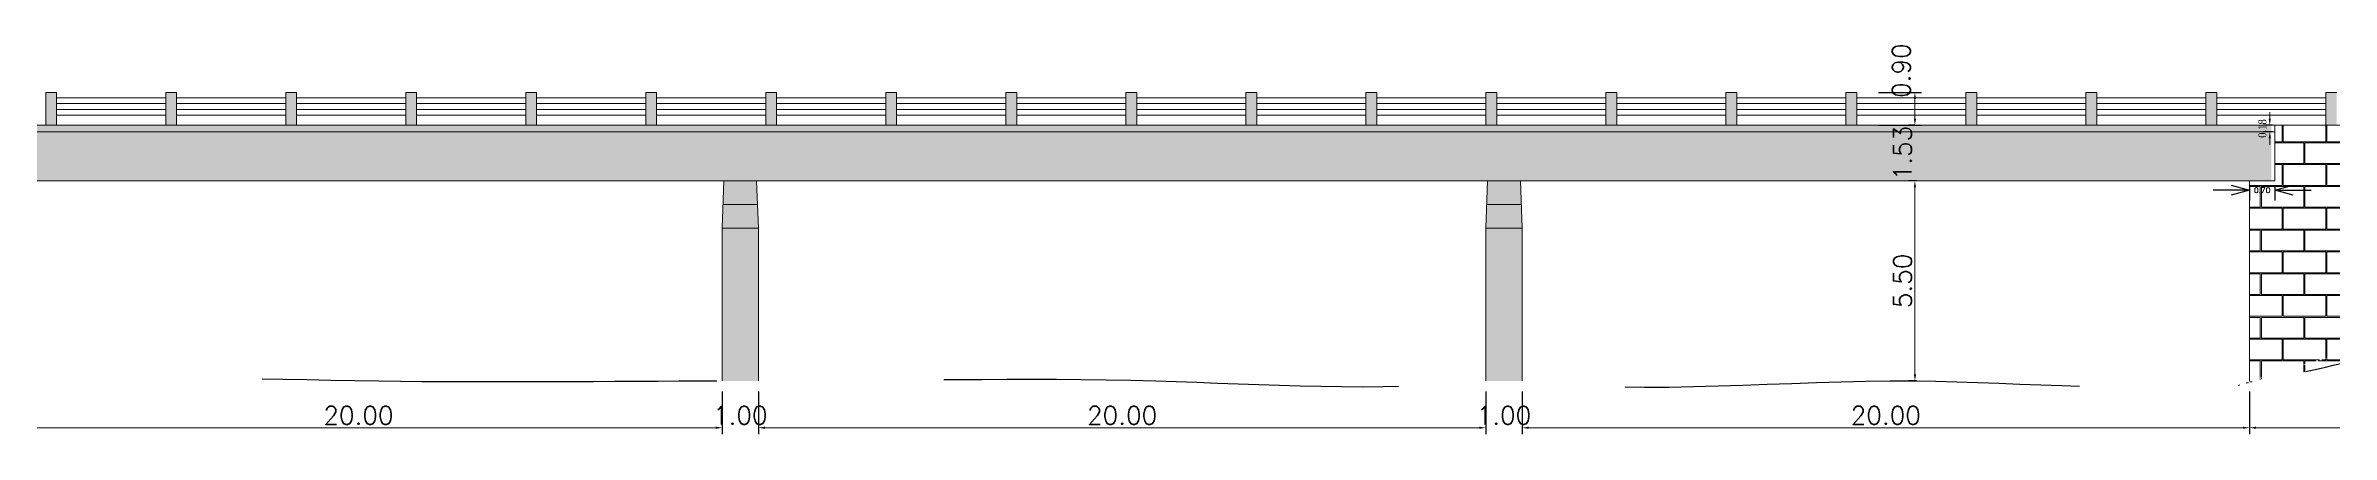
# Model space of a CAD drawing. Header units: inches. Extents: x 4 to 243, y -101 to 51.
# Drawn here: x 146.7 to 209.5, y -55.9 to -45.2 of the extents above; entities that cross this region are included whole.
import ezdxf

# ---------------------------------------------------------------- set-up
doc = ezdxf.new("R2010")
doc.units = ezdxf.units.IN
doc.header["$MEASUREMENT"] = 0
doc.linetypes.add('HIDDEN', pattern=[0.375, 0.25, -0.125])
for name, color, linetype, lineweight in [('dima', 7, 'Continuous', 0), ('hatch1', 251, 'Continuous', 0), ('Railing', 5, 'Continuous', 15), ('wall', 4, 'Continuous', 13)]:
    doc.layers.add(name, color=color, linetype=linetype, lineweight=lineweight)
doc.layers.add('ground', color=81, linetype='Continuous')
doc.styles.add('SIMPLEX', font='simplex.shx', dxfattribs={"height": 0.5})
doc.styles.get("Standard").update_dxf_attribs({"font": 'GARA.TTF'})
doc.styles.add('style1', font='txt.shx', dxfattribs={"height": 0.15})
doc.dimstyles.new('Standard$0', dxfattribs={"dimtxt": 1.2, "dimasz": 0.5, "dimexe": 0.28, "dimexo": 0.1625, "dimgap": 0.09, "dimtad": 0, "dimzin": 0, "dimdsep": 46, "dimtxsty": 'style1', "dimblk": 'OPEN30', "dimcen": 0.09, "dimclrd": 1, "dimclre": 5, "dimclrt": 7, "dimadec": 0, "dimazin": 0, "dimtfac": 1, "dimtofl": 0, "dimtmove": 0, "dimatfit": 3, "dimfxl": 0.18, "dimfxlon": 1, "dimtolj": 1, "dimtzin": 0, "dimarcsym": 0})

# ---------------------------------------------------------------- blocks, each defined once
blk = doc.blocks.new('*D15')
at = {"layer": 'Defpoints', "color": 0}
for p in [(145.2741064567205, -54.46079311165386), (165.2741064567205, -54.46079311165386), (165.2741064567205, -55.74823098232739)]:
    blk.add_point(p, dxfattribs=at)
at = {"layer": 'dima', "color": 21, "lineweight": -2}
for p, q in [((145.2741064567205, -54.74823098232739), (145.2741064567205, -55.92823098232738)), ((165.2741064567205, -54.74823098232739), (165.2741064567205, -55.92823098232738))]:
    blk.add_line(p, q, dxfattribs=at)
at = {"layer": 'dima', "color": 253}
blk.add_line((145.4541064567205, -55.74823098232739), (165.0941064567205, -55.74823098232739), dxfattribs=at)
for points in [[(145.4541064567205, -55.71823098232738), (145.4541064567205, -55.77823098232739), (145.2741064567205, -55.74823098232739)], [(165.0941064567205, -55.71823098232738), (165.0941064567205, -55.77823098232739), (165.2741064567205, -55.74823098232739)]]:
    blk.add_solid(points, dxfattribs=at)
at = {"layer": 'dima', "insert": (155.2741064567205, -55.40823098232738), "char_height": 0.5, "attachment_point": 5, "style": 'SIMPLEX'}
blk.add_mtext('\\A1;20.00', dxfattribs=at)
blk = doc.blocks.new('*D16')
at = {"layer": 'Defpoints', "color": 0}
for p in [(165.2741064567205, -54.46079311165386), (166.2741064567205, -54.46079311165386), (166.2741064567205, -55.74823098232739)]:
    blk.add_point(p, dxfattribs=at)
at = {"layer": 'dima', "color": 21, "lineweight": -2}
for p, q in [((165.2741064567205, -54.74823098232739), (165.2741064567205, -55.92823098232738)), ((166.2741064567205, -54.74823098232739), (166.2741064567205, -55.92823098232738))]:
    blk.add_line(p, q, dxfattribs=at)
at = {"layer": 'dima', "color": 253}
for p, q in [((165.0941064567205, -55.74823098232739), (164.9141064567205, -55.74823098232739)), ((166.4541064567205, -55.74823098232739), (166.6341064567205, -55.74823098232739))]:
    blk.add_line(p, q, dxfattribs=at)
for points in [[(165.0941064567205, -55.71823098232738), (165.0941064567205, -55.77823098232739), (165.2741064567205, -55.74823098232739)], [(166.4541064567205, -55.71823098232738), (166.4541064567205, -55.77823098232739), (166.2741064567205, -55.74823098232739)]]:
    blk.add_solid(points, dxfattribs=at)
at = {"layer": 'dima', "insert": (165.7741064567205, -55.40823098232738), "char_height": 0.5, "attachment_point": 5, "style": 'SIMPLEX'}
blk.add_mtext('\\A1;1.00', dxfattribs=at)
blk = doc.blocks.new('*D17')
at = {"layer": 'Defpoints', "color": 0}
for p in [(166.2741064567205, -54.46079311165386), (186.2741064567205, -54.46079311165386), (186.2741064567205, -55.74823098232739)]:
    blk.add_point(p, dxfattribs=at)
at = {"layer": 'dima', "color": 21, "lineweight": -2}
for p, q in [((166.2741064567205, -54.74823098232739), (166.2741064567205, -55.92823098232738)), ((186.2741064567205, -54.74823098232739), (186.2741064567205, -55.92823098232738))]:
    blk.add_line(p, q, dxfattribs=at)
at = {"layer": 'dima', "color": 253}
blk.add_line((166.4541064567205, -55.74823098232739), (186.0941064567205, -55.74823098232739), dxfattribs=at)
for points in [[(166.4541064567205, -55.71823098232738), (166.4541064567205, -55.77823098232739), (166.2741064567205, -55.74823098232739)], [(186.0941064567205, -55.71823098232738), (186.0941064567205, -55.77823098232739), (186.2741064567205, -55.74823098232739)]]:
    blk.add_solid(points, dxfattribs=at)
at = {"layer": 'dima', "insert": (176.2741064567205, -55.40823098232738), "char_height": 0.5, "attachment_point": 5, "style": 'SIMPLEX'}
blk.add_mtext('\\A1;20.00', dxfattribs=at)
blk = doc.blocks.new('*D18')
at = {"layer": 'Defpoints', "color": 0}
for p in [(186.2741064567205, -54.46079311165386), (187.2741064567205, -54.46079311165386), (187.2741064567205, -55.74823098232739)]:
    blk.add_point(p, dxfattribs=at)
at = {"layer": 'dima', "color": 21, "lineweight": -2}
for p, q in [((186.2741064567205, -54.74823098232739), (186.2741064567205, -55.92823098232738)), ((187.2741064567205, -54.74823098232739), (187.2741064567205, -55.92823098232738))]:
    blk.add_line(p, q, dxfattribs=at)
at = {"layer": 'dima', "color": 253}
for p, q in [((186.0941064567205, -55.74823098232739), (185.9141064567204, -55.74823098232739)), ((187.4541064567205, -55.74823098232739), (187.6341064567205, -55.74823098232739))]:
    blk.add_line(p, q, dxfattribs=at)
for points in [[(186.0941064567205, -55.71823098232738), (186.0941064567205, -55.77823098232739), (186.2741064567205, -55.74823098232739)], [(187.4541064567205, -55.71823098232738), (187.4541064567205, -55.77823098232739), (187.2741064567205, -55.74823098232739)]]:
    blk.add_solid(points, dxfattribs=at)
at = {"layer": 'dima', "insert": (186.7741064567205, -55.40823098232738), "char_height": 0.5, "attachment_point": 5, "style": 'SIMPLEX'}
blk.add_mtext('\\A1;1.00', dxfattribs=at)
blk = doc.blocks.new('*D19')
at = {"layer": 'Defpoints', "color": 0}
for p in [(187.2741064567205, -54.46079311165386), (207.2741064567205, -54.46079311165386), (207.2741064567205, -55.74823098232739)]:
    blk.add_point(p, dxfattribs=at)
at = {"layer": 'dima', "color": 21, "lineweight": -2}
for p, q in [((187.2741064567205, -54.74823098232739), (187.2741064567205, -55.92823098232738)), ((207.2741064567205, -54.74823098232739), (207.2741064567205, -55.92823098232738))]:
    blk.add_line(p, q, dxfattribs=at)
at = {"layer": 'dima', "color": 253}
blk.add_line((187.4541064567205, -55.74823098232739), (207.0941064567205, -55.74823098232739), dxfattribs=at)
for points in [[(187.4541064567205, -55.71823098232738), (187.4541064567205, -55.77823098232739), (187.2741064567205, -55.74823098232739)], [(207.0941064567205, -55.71823098232738), (207.0941064567205, -55.77823098232739), (207.2741064567205, -55.74823098232739)]]:
    blk.add_solid(points, dxfattribs=at)
at = {"layer": 'dima', "insert": (197.2741064567205, -55.40823098232738), "char_height": 0.5, "attachment_point": 5, "style": 'SIMPLEX'}
blk.add_mtext('\\A1;20.00', dxfattribs=at)
blk = doc.blocks.new('*D20')
at = {"layer": 'Defpoints', "color": 0}
for p in [(220.8741064567204, -50.38269581424218), (207.2741064567205, -54.46079311165386), (220.8741064567204, -55.74823098232739)]:
    blk.add_point(p, dxfattribs=at)
at = {"layer": 'dima', "color": 21, "lineweight": -2}
for p, q in [((207.2741064567205, -54.74823098232739), (207.2741064567205, -55.92823098232738)), ((220.8741064567204, -54.74823098232739), (220.8741064567204, -55.92823098232738))]:
    blk.add_line(p, q, dxfattribs=at)
at = {"layer": 'dima', "color": 253}
blk.add_line((207.4541064567205, -55.74823098232739), (220.6941064567204, -55.74823098232739), dxfattribs=at)
for points in [[(207.4541064567205, -55.71823098232738), (207.4541064567205, -55.77823098232739), (207.2741064567205, -55.74823098232739)], [(220.6941064567204, -55.71823098232738), (220.6941064567204, -55.77823098232739), (220.8741064567204, -55.74823098232739)]]:
    blk.add_solid(points, dxfattribs=at)
at = {"layer": 'dima', "insert": (214.0741064567204, -55.40823098232738), "char_height": 0.5, "attachment_point": 5, "style": 'SIMPLEX'}
blk.add_mtext('\\A1;13.60', dxfattribs=at)
blk = doc.blocks.new('*D21')
at = {"layer": 'Defpoints', "color": 0}
for p in [(198.0750078874157, -48.96079311165386), (198.1791964031132, -48.96079311165386), (198.1791964031132, -54.46169471002334)]:
    blk.add_point(p, dxfattribs=at)
at = {"layer": 'dima', "color": 21, "lineweight": -2}
for p, q in [((198.1166964031132, -48.96079311165386), (197.8950078874157, -48.96079311165386)), ((198.1166964031132, -54.46169471002334), (197.8950078874157, -54.46169471002334))]:
    blk.add_line(p, q, dxfattribs=at)
at = {"layer": 'dima', "color": 253}
blk.add_line((198.0750078874157, -54.28169471002334), (198.0750078874157, -49.14079311165386), dxfattribs=at)
for points in [[(198.0450078874157, -49.14079311165386), (198.1050078874157, -49.14079311165386), (198.0750078874157, -48.96079311165386)], [(198.0450078874157, -54.28169471002334), (198.1050078874157, -54.28169471002334), (198.0750078874157, -54.46169471002334)]]:
    blk.add_solid(points, dxfattribs=at)
at = {"layer": 'dima', "insert": (197.7350078874157, -51.71124391083857), "char_height": 0.5, "attachment_point": 5, "rotation": 90, "style": 'SIMPLEX'}
blk.add_mtext('\\A1;5.50', dxfattribs=at)
blk = doc.blocks.new('*D22')
at = {"layer": 'Defpoints', "color": 0}
for p in [(198.0750078874157, -47.43079311165383), (198.0750078874157, -47.43079311165383), (198.0750078874157, -48.96079311165386)]:
    blk.add_point(p, dxfattribs=at)
at = {"layer": 'dima', "color": 253}
for p, q in [((198.0750078874157, -47.25079311165383), (198.0750078874157, -47.07079311165383)), ((198.0750078874157, -49.14079311165386), (198.0750078874157, -49.32079311165386))]:
    blk.add_line(p, q, dxfattribs=at)
at = {"layer": 'dima', "color": 21, "lineweight": -2}
for p, q in [((198.0750078874157, -47.43079311165383), (197.8950078874157, -47.43079311165383)), ((198.0750078874157, -48.96079311165386), (197.8950078874157, -48.96079311165386))]:
    blk.add_line(p, q, dxfattribs=at)
at = {"layer": 'dima', "color": 253}
for points in [[(198.0450078874157, -47.25079311165383), (198.1050078874157, -47.25079311165383), (198.0750078874157, -47.43079311165383)], [(198.0450078874157, -49.14079311165386), (198.1050078874157, -49.14079311165386), (198.0750078874157, -48.96079311165386)]]:
    blk.add_solid(points, dxfattribs=at)
at = {"layer": 'dima', "insert": (197.7350078874157, -48.19579311165381), "char_height": 0.5, "attachment_point": 5, "rotation": 90, "style": 'SIMPLEX'}
blk.add_mtext('\\A1;1.53', dxfattribs=at)
blk = doc.blocks.new('*D23')
at = {"layer": 'Defpoints', "color": 0}
for p in [(196.4741064567207, -46.53079311165385), (198.0750078874157, -46.53079311165385), (196.4741064567207, -47.43079311165383)]:
    blk.add_point(p, dxfattribs=at)
at = {"layer": 'dima', "color": 21, "lineweight": -2}
for p, q in [((197.0750078874157, -46.53079311165385), (198.2550078874157, -46.53079311165385)), ((197.0750078874157, -47.43079311165383), (198.2550078874157, -47.43079311165383))]:
    blk.add_line(p, q, dxfattribs=at)
at = {"layer": 'dima', "color": 253}
blk.add_line((198.0750078874157, -47.25079311165383), (198.0750078874157, -46.71079311165385), dxfattribs=at)
for points in [[(198.0450078874157, -46.71079311165385), (198.1050078874157, -46.71079311165385), (198.0750078874157, -46.53079311165385)], [(198.0450078874157, -47.25079311165383), (198.1050078874157, -47.25079311165383), (198.0750078874157, -47.43079311165383)]]:
    blk.add_solid(points, dxfattribs=at)
at = {"layer": 'dima', "insert": (197.6993061769507, -45.93033166084226), "char_height": 0.5, "attachment_point": 5, "rotation": 90, "style": 'SIMPLEX'}
blk.add_mtext('\\A1;0.90', dxfattribs=at)
blk = doc.blocks.new('*D24')
at = {"layer": 'Defpoints', "color": 0}
for p in [(207.8322700163931, -47.43079311165383), (207.9741064567204, -47.43079311165383), (207.9741064567204, -47.61079311165381)]:
    blk.add_point(p, dxfattribs=at)
at = {"layer": 'dima', "color": 253}
for p, q in [((207.8322700163931, -47.25079311165383), (207.8322700163931, -47.07079311165383)), ((207.8322700163931, -47.79079311165381), (207.8322700163931, -47.9707931116538))]:
    blk.add_line(p, q, dxfattribs=at)
at = {"layer": 'dima', "color": 21, "lineweight": -2}
for p, q in [((207.9116064567204, -47.43079311165383), (207.6522700163931, -47.43079311165383)), ((207.9116064567204, -47.61079311165381), (207.6522700163931, -47.61079311165381))]:
    blk.add_line(p, q, dxfattribs=at)
at = {"layer": 'dima', "color": 253}
for points in [[(207.8022700163931, -47.25079311165383), (207.8622700163931, -47.25079311165383), (207.8322700163931, -47.43079311165383)], [(207.8022700163931, -47.79079311165381), (207.8622700163931, -47.79079311165381), (207.8322700163931, -47.61079311165381)]]:
    blk.add_solid(points, dxfattribs=at)
at = {"layer": 'dima', "insert": (207.6298128309873, -47.52079311165379), "char_height": 0.22, "attachment_point": 5, "rotation": 90}
blk.add_mtext('\\A1;0.18', dxfattribs=at)
blk = doc.blocks.new('_Open30')
at = {"color": 0, "linetype": 'ByBlock', "lineweight": -2}
for p, q in [((-1, 0.26794919), (0, 0)), ((0, 0), (-1, -0.26794919)), ((0, 0), (-1, 0))]:
    blk.add_line(p, q, dxfattribs=at)
blk = doc.blocks.new('*D56')
at = {"layer": 'Defpoints', "color": 0}
for p in [(207.2741064567205, -48.96079311165383), (207.9741064567204, -48.96079311165383), (207.9741064567204, -49.21676987866792)]:
    blk.add_point(p, dxfattribs=at)
at = {"layer": 'dima', "color": 1, "lineweight": -2}
for p, q in [((206.7741064567205, -49.21676987866792), (206.2741064567205, -49.21676987866792)), ((208.4741064567204, -49.21676987866792), (208.9741064567204, -49.21676987866792))]:
    blk.add_line(p, q, dxfattribs=at)
at = {"layer": 'dima', "color": 5, "lineweight": -2}
for p, q in [((207.2741064567205, -49.12329311165383), (207.2741064567205, -49.49676987866792)), ((207.9741064567204, -49.12329311165383), (207.9741064567204, -49.49676987866792))]:
    blk.add_line(p, q, dxfattribs=at)
at = {"layer": 'dima', "color": 1, "lineweight": -2, "xscale": 0.5, "yscale": 0.5, "zscale": 0.5}
blk.add_blockref('_Open30', (207.2741064567205, -49.21676987866792), dxfattribs=at)
at = {"layer": 'dima', "color": 1, "lineweight": -2, "xscale": 0.5, "yscale": 0.5, "zscale": 0.5, "rotation": 180}
blk.add_blockref('_Open30', (207.9741064567204, -49.21676987866792), dxfattribs=at)
at = {"layer": 'dima', "color": 7, "insert": (207.6241064567205, -49.21676987866792), "char_height": 0.15, "attachment_point": 5, "style": 'style1'}
blk.add_mtext('\\A1;0.70', dxfattribs=at)

msp = doc.modelspace()

# ---------------------------------------------------------------- hatches: boundary and pattern name
at = {"layer": 'hatch1'}
h = msp.add_hatch(dxfattribs=at)
h.set_pattern_fill('AR-SAND', color=256, scale=0.065, style=0)
h.set_pattern_definition([(37.50000000000001, (-1.4210854715202e-14, -55.11364616120792), (-0.004094568277124531, 0.1252435449858553), [0, -0.0988, 0, -0.1105, 0, -0.105625]), (7.499999999999999, (-1.4210854715202e-14, -55.11364616120792), (0.1150354858424023, 0.1834394942399331), [0, -0.0533, 0, -0.08905, 0, -0.034125]), (327.5, (-0.07995000000001422, -55.11364616120792), (0.2024192210138472, 0.0003678384799026924), [0, -0.0325, 0, -0.117, 0, -0.15275]), (317.5, (-0.07995000000001422, -55.11364616120792), (0.1953982292971991, 0.05704891172072619), [0, -0.01625, 0, -0.0767, 0, -0.08775000000000001])])
h.paths.add_polyline_path([(219.2741064567207, -47.43079311165383), (219.5741064567207, -47.43079311165383), (219.5741064567206, -46.53079311165379), (219.2741064567207, -46.53079311165379)])
h.paths.add_polyline_path([(216.2741064567207, -46.53079311165379), (215.9741064567207, -46.53079311165379), (215.9741064567207, -47.43079311165383), (216.2741064567206, -47.43079311165383)])
h.paths.add_polyline_path([(212.6741064567207, -47.43079311165383), (212.9741064567207, -47.43079311165383), (212.9741064567207, -46.53079311165379), (212.6741064567207, -46.53079311165379)])
h.paths.add_polyline_path([(209.3741064567207, -47.43079311165383), (209.6741064567207, -47.43079311165383), (209.6741064567207, -46.53079311165379), (209.3741064567207, -46.53079311165379)])
h.paths.add_polyline_path([(206.0741064567207, -47.43079311165383), (206.3741064567207, -47.43079311165383), (206.3741064567207, -46.53079311165379), (206.0741064567207, -46.53079311165379)])
h.paths.add_polyline_path([(203.0741064567207, -46.53079311165379), (202.7741064567206, -46.53079311165379), (202.7741064567207, -47.43079311165383), (203.0741064567206, -47.43079311165383)])
h.paths.add_polyline_path([(199.7741064567206, -46.53079311165382), (199.4741064567207, -46.53079311165385), (199.4741064567207, -47.43079311165383), (199.7741064567207, -47.43079311165383)])
h.paths.add_polyline_path([(196.4741064567207, -46.53079311165385), (196.1741064567206, -46.53079311165385), (196.1741064567207, -47.43079311165383), (196.4741064567207, -47.43079311165383)])
h.paths.add_polyline_path([(193.1741064567207, -46.53079311165385), (192.8741064567207, -46.53079311165391), (192.8741064567207, -47.43079311165383), (193.1741064567206, -47.43079311165383)])
h.paths.add_polyline_path([(189.8741064567207, -46.53079311165394), (189.5741064567206, -46.53079311165391), (189.5741064567206, -47.43079311165383), (189.8741064567207, -47.43079311165383)])
h.paths.add_polyline_path([(186.5741064567206, -46.53079311165394), (186.2741064567206, -46.53079311165394), (186.2741064567206, -47.43079311165383), (186.5741064567206, -47.43079311165383)])
h.paths.add_polyline_path([(182.9741064567206, -47.43079311165383), (183.2741064567206, -47.43079311165383), (183.2741064567206, -46.53079311165394), (182.9741064567206, -46.53079311165396)])
h.paths.add_polyline_path([(179.9741064567206, -46.53079311165399), (179.6741064567206, -46.53079311165396), (179.6741064567206, -47.43079311165383), (179.9741064567206, -47.43079311165383)])
h.paths.add_polyline_path([(176.6741064567206, -46.53079311165396), (176.3741064567205, -46.53079311165402), (176.3741064567206, -47.43079311165383), (176.6741064567206, -47.43079311165383)])
h.paths.add_polyline_path([(173.3741064567206, -46.53079311165402), (173.0741064567206, -46.53079311165399), (173.0741064567206, -47.43079311165383), (173.3741064567206, -47.43079311165383)])
h.paths.add_polyline_path([(169.7741064567206, -47.43079311165383), (170.0741064567206, -47.43079311165383), (170.0741064567206, -46.53079311165399), (169.7741064567206, -46.53079311165399)])
h.paths.add_polyline_path([(166.4741064567206, -47.43079311165383), (166.7741064567206, -47.43079311165383), (166.7741064567206, -46.53079311165402), (166.4741064567206, -46.53079311165399)])
h.paths.add_polyline_path([(163.4741064567206, -46.53079311165399), (163.1741064567206, -46.53079311165399), (163.1741064567206, -47.43079311165383), (163.4741064567206, -47.43079311165383)])
h.paths.add_polyline_path([(159.8741064567205, -47.43079311165383), (160.1741064567206, -47.43079311165383), (160.1741064567206, -46.53079311165399), (159.8741064567205, -46.53079311165399)])
h.paths.add_polyline_path([(156.5741064567205, -47.43079311165383), (156.8741064567205, -47.43079311165383), (156.8741064567205, -46.53079311165399), (156.5741064567205, -46.53079311165402)])
h.paths.add_polyline_path([(153.2741064567205, -47.43079311165383), (153.5741064567205, -47.43079311165383), (153.5741064567205, -46.53079311165405), (153.2741064567205, -46.53079311165405)])
h.paths.add_polyline_path([(150.2741064567205, -46.53079311165405), (149.9741064567204, -46.53079311165405), (149.9741064567205, -47.43079311165383), (150.2741064567205, -47.43079311165383)])
h.paths.add_polyline_path([(146.6741064567205, -47.43079311165383), (146.9741064567204, -47.43079311165383), (146.9741064567205, -46.53079311165405), (146.6741064567205, -46.53079311165405)])
h.paths.add_polyline_path([(143.6741064567205, -46.53079311165408), (143.3741064567205, -46.53079311165405), (143.3741064567205, -47.43079311165383), (143.6741064567204, -47.43079311165383)])
h.paths.add_polyline_path([(140.3741064567205, -46.53079311165405), (140.0741064567205, -46.53079311165402), (140.0741064567205, -47.43079311165383), (140.3741064567205, -47.43079311165383)])
h.paths.add_polyline_path([(137.0741064567205, -46.53079311165405), (136.7741064567204, -46.53079311165402), (136.7741064567205, -47.43079311165383), (137.0741064567205, -47.43079311165383)])
h.paths.add_polyline_path([(133.4741064567204, -47.43079311165383), (133.7741064567204, -47.43079311165383), (133.7741064567205, -46.53079311165402), (133.4741064567204, -46.53079311165399)])
h.paths.add_polyline_path([(130.1741064567204, -47.43079311165383), (130.4741064567204, -47.43079311165383), (130.4741064567204, -46.53079311165402), (130.1741064567204, -46.53079311165402)])
h.paths.add_polyline_path([(126.8741064567204, -47.43079311165383), (127.1741064567204, -47.43079311165383), (127.1741064567204, -46.53079311165402), (126.8741064567204, -46.53079311165399)])
h.paths.add_polyline_path([(123.8741064567204, -46.53079311165399), (123.5741064567204, -46.53079311165396), (123.5741064567204, -47.43079311165383), (123.8741064567205, -47.43079311165383)])
h.paths.add_polyline_path([(120.2741064567204, -47.43079311165383), (120.5741064567204, -47.43079311165383), (120.5741064567204, -46.53079311165396), (120.2741064567204, -46.53079311165394)])
h.paths.add_polyline_path([(117.2741064567204, -46.53079311165394), (116.9741064567204, -46.53079311165399), (116.9741064567205, -47.43079311165383), (117.2741064567204, -47.43079311165383)])
h.paths.add_polyline_path([(113.9741064567204, -46.53079311165402), (113.6741064567204, -46.53079311165402), (113.6741064567205, -47.43079311165383), (113.9741064567204, -47.43079311165383)])
h.paths.add_polyline_path([(110.6741064567205, -46.53079311165402), (110.3741064567205, -46.53079311165402), (110.3741064567204, -47.43079311165383), (110.6741064567205, -47.43079311165383)])
h.paths.add_polyline_path([(107.3741064567205, -46.53079311165402), (107.0741064567204, -46.53079311165402), (107.0741064567204, -47.43079311165383), (107.3741064567205, -47.43079311165383)])
h.paths.add_polyline_path([(103.7741064567204, -47.43079311165383), (104.0741064567204, -47.43079311165383), (104.0741064567205, -46.53079311165402), (103.7741064567204, -46.53079311165399)])
h.paths.add_polyline_path([(100.7741064567205, -46.53079311165399), (100.4741064567204, -46.53079311165399), (100.4741064567204, -47.43079311165383), (100.7741064567205, -47.43079311165383)])
h.paths.add_polyline_path([(97.47410645672048, -46.53079311165399), (97.17410645672045, -46.53079311165396), (97.17410645672045, -47.43079311165383), (97.47410645672048, -47.43079311165383)])
h.paths.add_polyline_path([(94.17410645672048, -46.53079311165396), (93.87410645672045, -46.53079311165396), (93.87410645672045, -47.43079311165383), (94.17410645672047, -47.43079311165383)])
h.paths.add_polyline_path([(90.57410645672044, -47.43079311165383), (90.87410645672047, -47.43079311165383), (90.87410645672047, -46.53079311165396), (90.57410645672044, -46.53079311165394)])
h.paths.add_polyline_path([(87.57410645672049, -46.53079311165394), (87.27410645672046, -46.53079311165394), (87.27410645672046, -47.43079311165383), (87.57410645672046, -47.43079311165383)])
h.paths.add_polyline_path([(83.97410645672046, -47.43079311165383), (84.27410645672047, -47.43079311165383), (84.27410645672047, -46.53079311165394), (83.97410645672048, -46.53079311165394)])
h.paths.add_polyline_path([(80.97410645672046, -46.53079311165394), (80.67410645672047, -46.53079311165394), (80.67410645672047, -47.43079311165383), (80.97410645672048, -47.43079311165383)])
h.paths.add_polyline_path([(77.37410645672045, -47.43079311165383), (77.67410645672048, -47.43079311165383), (77.67410645672048, -46.53079311165394), (77.37410645672047, -46.53079311165394)])
h.paths.add_polyline_path([(74.3741064567205, -46.53079311165394), (74.07410645672047, -46.53079311165396), (74.07410645672049, -47.43079311165383), (74.37410645672048, -47.43079311165383)])
h.paths.add_polyline_path([(70.77410645672047, -47.43079311165383), (71.07410645672049, -47.43079311165383), (71.07410645672047, -46.53079311165396), (70.77410645672049, -46.53079311165396)])
h.paths.add_polyline_path([(67.47410645672048, -47.43079311165383), (67.77410645672049, -47.43079311165383), (67.77410645672049, -46.53079311165396), (67.47410645672048, -46.53079311165394)])
h.paths.add_polyline_path([(64.17410645672048, -47.43079311165383), (64.47410645672049, -47.43079311165383), (64.47410645672049, -46.53079311165394), (64.17410645672048, -46.53079311165391)])
h.paths.add_polyline_path([(61.1741064567205, -46.53079311165391), (60.87410645672049, -46.53079311165388), (60.87410645672049, -47.43079311165383), (61.17410645672049, -47.43079311165383)])
h.paths.add_polyline_path([(57.57410645672049, -47.43079311165383), (57.8741064567205, -47.43079311165383), (57.8741064567205, -46.53079311165388), (57.57410645672049, -46.53079311165391)])
h.paths.add_polyline_path([(54.5741064567205, -46.53079311165391), (54.2741064567205, -46.53079311165388), (54.27410645672049, -47.43079311165383), (54.5741064567205, -47.43079311165383)])
h.paths.add_polyline_path([(51.2741064567205, -46.53079311165388), (50.97410645672049, -46.53079311165388), (50.97410645672051, -47.43079311165383), (51.27410645672051, -47.43079311165383)])
h.paths.add_polyline_path([(47.97410645672051, -46.53079311165388), (47.67410645672049, -46.53079311165391), (47.6741064567205, -47.43079311165383), (47.97410645672051, -47.43079311165383)])
h.paths.add_polyline_path([(44.37410645672051, -47.43079311165383), (44.6741064567205, -47.43079311165383), (44.67410645672051, -46.53079311165391), (44.3741064567205, -46.53079311165391)])
h.paths.add_polyline_path([(41.07410645672051, -47.43079311165383), (41.3741064567205, -47.43079311165383), (41.3741064567205, -46.53079311165391), (41.07410645672051, -46.53079311165391)])
h.paths.add_polyline_path([(38.07410645672051, -46.53079311165391), (37.77410645672051, -46.53079311165391), (37.77410645672051, -47.43079311165383), (38.07410645672051, -47.43079311165383)])
h.paths.add_polyline_path([(34.77410645672052, -46.53079311165391), (34.47410645672051, -46.53079311165388), (34.47410645672051, -47.43079311165383), (34.77410645672052, -47.43079311165383)])
h.paths.add_polyline_path([(31.47410645672052, -46.53079311165388), (31.17410645672052, -46.53079311165388), (31.17410645672051, -47.43079311165383), (31.47410645672052, -47.43079311165383)])
h.paths.add_polyline_path([(28.17410645672052, -46.53079311165388), (27.87410645672052, -46.53079311165385), (27.87410645672052, -47.43079311165383), (28.17410645672052, -47.43079311165383)])
h.paths.add_polyline_path([(24.87410645672052, -46.53079311165385), (24.57410645672052, -46.53079311165382), (24.57410645672051, -47.43079311165383), (24.87410645672052, -47.43079311165383)])
h.paths.add_polyline_path([(21.57410645672052, -46.53079311165382), (21.27410645672052, -46.53079311165379), (21.27410645672052, -47.43079311165383), (21.57410645672052, -47.43079311165383)])
h.paths.add_polyline_path([(17.97410645672052, -47.43079311165383), (18.27410645672052, -47.43079311165383), (18.27410645672052, -46.53079311165379), (17.97410645672051, -46.53079311165379)])
h.paths.add_polyline_path([(14.67410645672052, -47.43079311165383), (14.97410645672052, -47.43079311165383), (14.97410645672052, -46.53079311165379), (14.67410645672052, -46.53079311165379)])
h.paths.add_polyline_path([(11.37410645672052, -47.43079311165383), (11.67410645672051, -47.43079311165383), (11.67410645672051, -46.53079311165379), (11.37410645672052, -46.53079311165382)])
h.paths.add_polyline_path([(8.374106456720515, -46.53079311165382), (8.074106456720513, -46.53079311165382), (8.074106456720514, -47.43079311165383), (8.374106456720515, -47.43079311165383)])
h = msp.add_hatch(dxfattribs=at)
h.set_pattern_fill('AR-CONC', color=256, scale=0.15, style=0)
h.set_pattern_definition([(49.99999999999999, (-1.4210854715202e-14, 164.7732056853631), (1.07589027390113, -0.09412820247389266), [0.1125, -1.2375]), (355, (-1.4210854715202e-14, 164.7732056853631), (-0.2081270004195, 1.128288200550018), [0.09, -0.9899999999999999]), (100.4514, (0.0896575199999858, 164.7653616753631), (0.8677640725710324, 1.03415931309143), [0.09561028499999999, -1.051713168]), (46.18420000000001, (-1.4210854715202e-14, 165.0732056853631), (1.600861572938467, -0.2482785214935271), [0.16875, -1.85625]), (96.6356, (0.1334051174999858, 165.0525157248631), (1.401994058323055, 1.461176806350662), [0.143415432, -1.5775695]), (351.1842, (-1.4210854715202e-14, 165.0732056853631), (1.401992917700441, 1.461177901387987), [0.135, -1.485]), (21, (0.1499999999999858, 164.9982056853631), (0.8953605781776924, -0.6039283359980082), [0.1125, -1.2375]), (326.0000000000001, (0.1499999999999858, 164.9982056853631), (0.3649729978823726, 1.087725067570279), [0.09, -0.9899999999999999]), (71.4514, (0.2246133494999858, 164.9478782763631), (1.260333942872235, 0.4837957450649286), [0.095610285, -1.051713168]), (37.50000000000001, (-1.4210854715202e-14, 164.7732056853631), (0.018239782975936, 0.4993407807469672), [0, -0.9779999999999999, 0, -1.005, 0, -0.9937499999999999]), (7.499999999999999, (-1.4210854715202e-14, 164.7732056853631), (0.3946043061632229, 0.5916175678235404), [0, -0.573, 0, -0.9555, 0, -0.37875]), (327.5, (-0.3345000000000142, 164.7732056853631), (0.8007336542586136, -0.0338323076015697), [0, -0.375, 0, -1.17, 0, -1.5525]), (317.5, (-0.4845000000000142, 164.7732056853631), (0.8747792540135794, 0.1501574734984764), [0, -0.4875, 0, -0.7769999999999999, 0, -1.1025])])
h.paths.add_polyline_path([(207.8741064567205, -47.61079311165381), (18.57410645672051, -47.61079311165381), (18.57410645672051, -48.96079311165383), (207.8741064567205, -48.96079311165383)])
h.paths.add_polyline_path([(207.8741064567205, -47.43079311165386), (18.57410645672051, -47.43079311165386), (18.57410645672051, -47.61079311165383), (207.8741064567205, -47.61079311165381)])
h = msp.add_hatch(dxfattribs=at)
h.set_pattern_fill('AR-B816C', color=256, scale=0.075, style=0)
h.set_pattern_definition([(0, (-1.4210854715202e-14, -55.11364616120792), (0.6, 0.6), [1.171875, -0.028125]), (0, (-0.6000000000000142, -55.08552116120792), (0.6, 0.6), [1.171875, -0.028125]), (90, (-1.4210854715202e-14, -55.11364616120792), (-0.5999999999999999, 0.6), [-0.6281249999999999, 0.571875]), (90, (-0.02812500000001421, -55.11364616120792), (-0.5999999999999999, 0.6), [-0.6281249999999999, 0.571875])])
edge = h.paths.add_edge_path()
edge.add_line((207.9741064567204, -47.43079311165382), (207.9741064567204, -48.96079311165386))
edge.add_line((207.9741064567204, -48.96079311165386), (207.2741064567205, -48.96079311165386))
edge.add_line((207.2741064567205, -48.96079311165386), (207.2741064567205, -54.46079311165382))
edge.add_spline(control_points=[(207.2741064567203, -54.46079311165384), (208.3991297905547, -54.32244816245525), (210.790433198813, -53.81494102336033), (214.5433000942645, -52.12990955960882), (218.0521030831258, -51.14483265625861), (220.3203171324748, -50.51513400537013), (220.9741064567204, -50.35855669052583)], knot_values=[204.6130749030752, 204.6130749030752, 204.6130749030752, 204.6130749030754, 208.0159749384925, 211.8822842508623, 216.9162902493659, 218.9343760447291, 218.9343760447291, 218.9343760447291, 218.9343760447291], degree=3, periodic=0)
edge.add_line((220.9741064567205, -50.35855669052582), (220.9741064567204, -47.43079311165382))
edge.add_line((220.9741064567204, -47.43079311165382), (207.9741064567204, -47.43079311165382))
h.paths.add_polyline_path([(207.3866064567205, -49.10426987866791), (207.8616064567205, -49.10426987866791), (207.8616064567205, -49.32926987866792), (207.3866064567205, -49.32926987866792)], flags=24)
h = msp.add_hatch(dxfattribs=at)
h.set_pattern_fill('AR-SAND', color=256, scale=0.15, style=0)
h.set_pattern_definition([(37.50000000000001, (-1.4210854715202e-14, 164.7732056853631), (-0.009449003716441223, 0.2890235653519738), [0, -0.228, 0, -0.255, 0, -0.24375]), (7.499999999999999, (-1.4210854715202e-14, 164.7732056853631), (0.2654665057901591, 0.423321909784461), [0, -0.123, 0, -0.2055, 0, -0.07875]), (327.5, (-0.1845000000000142, 164.7732056853631), (0.4671212792627242, 0.0008488580305446746), [0, -0.075, 0, -0.27, 0, -0.3525]), (317.5, (-0.1845000000000142, 164.7732056853631), (0.450918990685844, 0.1316513347401374), [0, -0.0375, 0, -0.177, 0, -0.2025])])
h.paths.add_polyline_path([(40.27410645672052, -50.26079311165384), (39.2741064567205, -50.26079311165381), (39.27410645672051, -54.46079311165386), (40.27410645672052, -54.46079311165386)])
h.paths.add_polyline_path([(40.22410645672043, -48.96079311165386), (39.32410645672054, -48.96079311165386), (39.27410645672052, -50.26079311165381), (40.2741064567205, -50.26079311165384)])
h.paths.add_polyline_path([(61.27410645672049, -50.26079311165375), (60.27410645672048, -50.26079311165384), (60.27410645672049, -54.46079311165386), (61.27410645672049, -54.46079311165386)])
h.paths.add_polyline_path([(61.22410645672043, -48.96079311165383), (60.32410645672056, -48.9607931116538), (60.27410645672052, -50.26079311165375), (61.27410645672049, -50.26079311165373)])
h.paths.add_polyline_path([(82.27410645672049, -50.26079311165373), (81.27410645672049, -50.26079311165378), (81.2741064567205, -54.46079311165383), (82.2741064567205, -54.46079311165383)])
h.paths.add_polyline_path([(82.22410645672049, -48.96079311165383), (81.32410645672049, -48.96079311165383), (81.27410645672049, -50.26079311165378), (82.27410645672055, -50.26079311165375)])
h.paths.add_polyline_path([(103.2741064567205, -50.26079311165378), (102.2741064567205, -50.26079311165381), (102.2741064567205, -54.46079311165386), (103.2741064567205, -54.46079311165386)])
h.paths.add_polyline_path([(103.2241064567205, -48.96079311165383), (102.3241064567205, -48.96079311165383), (102.2741064567205, -50.26079311165381), (103.2741064567206, -50.26079311165381)])
h.paths.add_polyline_path([(124.2741064567205, -50.26079311165378), (123.2741064567205, -50.26079311165378), (123.2741064567205, -54.46079311165383), (124.2741064567205, -54.46079311165383)])
h.paths.add_polyline_path([(124.2241064567205, -48.96079311165386), (123.3241064567204, -48.96079311165386), (123.2741064567205, -50.26079311165378), (124.2741064567205, -50.26079311165375)])
h.paths.add_polyline_path([(145.2741064567205, -50.26079311165378), (144.2741064567205, -50.26079311165381), (144.2741064567205, -54.46079311165386), (145.2741064567205, -54.46079311165383)])
h.paths.add_polyline_path([(145.2241064567204, -48.96079311165383), (144.3241064567205, -48.9607931116538), (144.2741064567205, -50.26079311165378), (145.2741064567205, -50.26079311165375)])
h.paths.add_polyline_path([(166.2741064567205, -50.26079311165378), (165.2741064567205, -50.26079311165378), (165.2741064567205, -54.46079311165383), (166.2741064567205, -54.46079311165386)])
h.paths.add_polyline_path([(166.2241064567204, -48.96079311165383), (165.3241064567205, -48.9607931116538), (165.2741064567205, -50.26079311165378), (166.2741064567206, -50.26079311165381)])
h.paths.add_polyline_path([(187.2741064567205, -50.26079311165378), (186.2741064567205, -50.26079311165381), (186.2741064567205, -54.46079311165386), (187.2741064567205, -54.46079311165383)])
h.paths.add_polyline_path([(187.2241064567205, -48.96079311165383), (186.3241064567205, -48.96079311165383), (186.2741064567205, -50.26079311165381), (187.2741064567206, -50.26079311165381)])

# ---------------------------------------------------------------- linework, layer by layer
at = {"layer": 'ground', "linetype": 'HIDDEN', "ltscale": 50}
msp.add_spline([(3.856624034513047, -48.62091769572336), (8.074106456720514, -50.55090209420493), (10.62839943131756, -52.12622004735451), (14.77462424042731, -53.40874488570532), (17.25637508313774, -54.12957118433175), (19.27999008234739, -54.46079311165386), (29.82877512122921, -54.46079311165383), (39.27410645672051, -54.46079311165386), (39.9226535211269, -54.46079311165383), (40.27410645672052, -54.46079311165386), (50.76722182716092, -54.46079311165383), (60.2741064567205, -54.46079311165386), (60.90641450502061, -54.46079311165383), (61.2741064567205, -54.46079311165383), (70.93999919403494, -54.46079311165383), (81.2741064567205, -54.46079311165386), (81.81451582443877, -54.46079311165383), (82.2741064567205, -54.46079311165383), (93.11023457172449, -54.46079311165383), (102.2741064567205, -54.46079311165383), (102.8477233436524, -54.46079311165383), (103.2741064567205, -54.46079311165383), (113.562564770958, -54.46079311165383), (123.2741064567205, -54.42088221618175), (123.8468889332057, -54.46079311165383), (124.2741064567205, -54.46079311165386), (133.8084823902964, -54.46079311165383), (144.2741064567205, -54.46079311165383), (144.8187696771965, -54.47954255071633), (145.2741064567205, -54.46079311165386), (155.836927930492, -54.46079311165383), (165.2741064567205, -54.46079311165389), (165.8632987382521, -54.46079311165383), (166.2741064567205, -54.46079311165386), (177.1968297486542, -54.46079311165383), (186.2741064567205, -54.46079311165383), (186.8267568454348, -54.42381368907215), (187.2741064567205, -54.46079311165383), (198.074297547967, -54.4607931116538), (207.2741064567205, -54.46079311165383), (210.5998653360061, -53.7403373337647), (214.2145504319024, -52.36833173741203), (219.0222913144776, -50.87607036654364), (221.6791289935945, -50.2003604164897), (225.5034488462538, -49.6491599643152)], degree=3, dxfattribs=at)
at = {"layer": 'Railing'}
for p, q in [((146.6741064567205, -47.43079311165383), (146.6741064567205, -46.53079311165382)), ((146.6741064567205, -46.53079311165405), (146.9741064567205, -46.53079311165405)), ((146.9741064567205, -47.43079311165383), (146.9741064567205, -46.53079311165382)), ((146.9741064567205, -46.68079311165383), (149.9741064567204, -46.68079311165383)), ((146.9741064567205, -46.83079311165383), (149.9741064567204, -46.83079311165383)), ((146.9741064567205, -47.00262488108083), (149.9741064567204, -47.00262488108083)), ((149.9741064567205, -47.43079311165383), (149.9741064567205, -46.53079311165382)), ((149.9741064567205, -46.53079311165405), (150.2741064567205, -46.53079311165405)), ((150.2741064567205, -47.43079311165383), (150.2741064567205, -46.53079311165382)), ((150.2741064567205, -46.68079311165383), (153.2741064567205, -46.6807931116538)), ((150.2741064567205, -46.83079311165383), (153.2741064567205, -46.83079311165383)), ((150.2741064567205, -47.00262488108083), (153.2741064567205, -47.00262488108086)), ((153.2741064567205, -47.43079311165383), (153.2741064567205, -46.53079311165382)), ((153.2741064567205, -46.53079311165405), (153.5741064567205, -46.53079311165405)), ((153.5741064567205, -47.43079311165383), (153.5741064567205, -46.53079311165382)), ((153.5741064567205, -46.6807931116538), (156.5741064567205, -46.6807931116538)), ((153.5741064567205, -46.83079311165383), (156.5741064567205, -46.83079311165383)), ((153.5741064567205, -47.00262488108086), (156.5741064567205, -47.00262488108086)), ((156.5741064567205, -47.43079311165383), (156.5741064567205, -46.53079311165382)), ((156.5741064567205, -46.53079311165402), (156.8741064567205, -46.53079311165399)), ((156.8741064567205, -47.43079311165383), (156.8741064567205, -46.53079311165382)), ((156.8741064567205, -46.6807931116538), (159.8741064567205, -46.6807931116538)), ((156.8741064567205, -46.83079311165383), (159.8741064567205, -46.83079311165383)), ((156.8741064567205, -47.00262488108086), (159.8741064567205, -47.00262488108086)), ((159.8741064567205, -47.43079311165383), (159.8741064567205, -46.53079311165382)), ((159.8741064567205, -46.53079311165399), (160.1741064567206, -46.53079311165399)), ((160.1741064567206, -47.43079311165383), (160.1741064567206, -46.53079311165382)), ((160.1741064567206, -46.6807931116538), (163.1741064567206, -46.68079311165377)), ((160.1741064567206, -46.83079311165383), (163.1741064567206, -46.83079311165383)), ((160.1741064567206, -47.00262488108086), (163.1741064567206, -47.00262488108089)), ((163.1741064567206, -47.43079311165383), (163.1741064567206, -46.53079311165382)), ((163.1741064567206, -46.53079311165399), (163.4741064567206, -46.53079311165399)), ((163.4741064567206, -47.43079311165383), (163.4741064567206, -46.53079311165382)), ((163.4741064567205, -46.68079311165377), (166.4741064567206, -46.68079311165374)), ((163.4741064567205, -46.83079311165383), (166.4741064567206, -46.83079311165389)), ((163.4741064567205, -47.00262488108089), (166.4741064567206, -47.00262488108086)), ((166.4741064567206, -47.43079311165383), (166.4741064567206, -46.53079311165382)), ((166.4741064567206, -46.53079311165399), (166.7741064567206, -46.53079311165402)), ((166.7741064567206, -47.43079311165383), (166.7741064567206, -46.53079311165382)), ((166.7741064567206, -46.68079311165374), (169.7741064567206, -46.68079311165374)), ((166.7741064567206, -46.83079311165389), (169.7741064567206, -46.83079311165389)), ((166.7741064567206, -47.00262488108086), (169.7741064567206, -47.00262488108089)), ((169.7741064567206, -47.43079311165383), (169.7741064567206, -46.53079311165382)), ((169.7741064567206, -46.53079311165399), (170.0741064567206, -46.53079311165399)), ((170.0741064567206, -47.43079311165383), (170.0741064567206, -46.53079311165382)), ((170.0741064567206, -46.68079311165374), (173.0741064567206, -46.68079311165374)), ((170.0741064567206, -46.83079311165389), (173.0741064567206, -46.83079311165392)), ((170.0741064567206, -47.00262488108089), (173.0741064567206, -47.00262488108089)), ((173.0741064567206, -47.43079311165383), (173.0741064567206, -46.53079311165382)), ((173.0741064567206, -46.53079311165399), (173.3741064567206, -46.53079311165402)), ((173.3741064567206, -47.43079311165383), (173.3741064567206, -46.53079311165382)), ((173.3741064567206, -46.68079311165374), (176.3741064567206, -46.68079311165371)), ((173.3741064567206, -46.83079311165392), (176.3741064567206, -46.83079311165392)), ((173.3741064567206, -47.00262488108089), (176.3741064567206, -47.00262488108086)), ((176.3741064567206, -47.43079311165383), (176.3741064567206, -46.53079311165382)), ((176.3741064567206, -46.53079311165402), (176.6741064567206, -46.53079311165396)), ((176.6741064567206, -47.43079311165383), (176.6741064567206, -46.53079311165382)), ((176.6741064567206, -46.68079311165371), (179.6741064567206, -46.68079311165371)), ((176.6741064567206, -46.83079311165392), (179.6741064567206, -46.83079311165389)), ((176.6741064567206, -47.00262488108086), (179.6741064567206, -47.00262488108086)), ((179.6741064567206, -47.43079311165383), (179.6741064567206, -46.53079311165382)), ((179.6741064567206, -46.53079311165396), (179.9741064567206, -46.53079311165399)), ((179.9741064567206, -47.43079311165383), (179.9741064567206, -46.53079311165382)), ((179.9741064567206, -46.68079311165371), (182.9741064567206, -46.68079311165374)), ((179.9741064567206, -46.83079311165389), (182.9741064567206, -46.83079311165389)), ((179.9741064567206, -47.00262488108086), (182.9741064567206, -47.00262488108089)), ((182.9741064567206, -47.43079311165383), (182.9741064567206, -46.53079311165382)), ((182.9741064567206, -46.53079311165396), (183.2741064567206, -46.53079311165394)), ((183.2741064567206, -47.43079311165383), (183.2741064567206, -46.53079311165382)), ((183.2741064567206, -46.68079311165374), (186.2741064567206, -46.68079311165371)), ((183.2741064567206, -46.83079311165389), (186.2741064567206, -46.83079311165389)), ((183.2741064567206, -47.00262488108089), (186.2741064567206, -47.00262488108086)), ((186.2741064567206, -47.43079311165383), (186.2741064567206, -46.53079311165382)), ((186.2741064567206, -46.53079311165394), (186.5741064567206, -46.53079311165394)), ((186.5741064567206, -47.43079311165383), (186.5741064567206, -46.53079311165382)), ((186.5741064567206, -46.68079311165371), (189.5741064567206, -46.68079311165374)), ((186.5741064567206, -46.83079311165389), (189.5741064567206, -46.83079311165386)), ((186.5741064567206, -47.00262488108086), (189.5741064567206, -47.00262488108086)), ((189.5741064567206, -47.43079311165383), (189.5741064567206, -46.53079311165382)), ((189.5741064567206, -46.53079311165391), (189.8741064567207, -46.53079311165394)), ((189.8741064567207, -47.43079311165383), (189.8741064567207, -46.53079311165382)), ((189.8741064567206, -46.68079311165374), (192.8741064567207, -46.68079311165374)), ((189.8741064567206, -46.83079311165386), (192.8741064567207, -46.83079311165386)), ((189.8741064567206, -47.00262488108086), (192.8741064567207, -47.00262488108086)), ((192.8741064567207, -47.43079311165383), (192.8741064567207, -46.53079311165382)), ((192.8741064567207, -46.53079311165391), (193.1741064567206, -46.53079311165385)), ((193.1741064567207, -47.43079311165383), (193.1741064567207, -46.53079311165382)), ((193.1741064567207, -46.68079311165374), (196.1741064567207, -46.68079311165377)), ((193.1741064567207, -46.83079311165386), (196.1741064567207, -46.83079311165386)), ((193.1741064567207, -47.00262488108086), (196.1741064567207, -47.00262488108086)), ((196.1741064567207, -47.43079311165383), (196.1741064567207, -46.53079311165382)), ((196.1741064567207, -46.53079311165385), (196.4741064567207, -46.53079311165385)), ((196.4741064567207, -47.43079311165383), (196.4741064567207, -46.53079311165382)), ((196.4741064567207, -46.68079311165377), (199.4741064567207, -46.68079311165383)), ((196.4741064567207, -46.83079311165386), (199.4741064567207, -46.83079311165383)), ((196.4741064567207, -47.00262488108086), (199.4741064567207, -47.00262488108083)), ((199.4741064567207, -47.43079311165383), (199.4741064567207, -46.53079311165382)), ((199.4741064567207, -46.53079311165385), (199.7741064567206, -46.53079311165382)), ((199.7741064567207, -47.43079311165383), (199.7741064567207, -46.53079311165382)), ((199.7741064567206, -46.68079311165383), (202.7741064567206, -46.68079311165383)), ((199.7741064567206, -46.83079311165383), (202.7741064567206, -46.83079311165383)), ((199.7741064567206, -47.00262488108083), (202.7741064567206, -47.00262488108083)), ((202.7741064567207, -47.43079311165383), (202.7741064567207, -46.53079311165382)), ((202.7741064567206, -46.53079311165379), (203.0741064567206, -46.53079311165379)), ((203.0741064567207, -47.43079311165383), (203.0741064567207, -46.53079311165382)), ((203.0741064567206, -46.68079311165383), (206.0741064567207, -46.68079311165386)), ((203.0741064567206, -46.83079311165383), (206.0741064567207, -46.83079311165383)), ((203.0741064567206, -47.00262488108083), (206.0741064567207, -47.00262488108083)), ((206.0741064567206, -47.43079311165383), (206.0741064567206, -46.53079311165382)), ((206.0741064567207, -46.53079311165379), (206.3741064567207, -46.53079311165379)), ((206.3741064567207, -47.43079311165383), (206.3741064567207, -46.53079311165382)), ((206.3741064567207, -46.68079311165386), (209.3741064567207, -46.68079311165383)), ((206.3741064567207, -46.83079311165383), (209.3741064567207, -46.8307931116538)), ((206.3741064567207, -47.00262488108083), (209.3741064567207, -47.00262488108086)), ((209.3741064567207, -47.43079311165383), (209.3741064567207, -46.53079311165382)), ((209.3741064567207, -46.53079311165379), (209.6741064567207, -46.53079311165379)), ((146.9741064567205, -47.1526248810809), (149.9741064567204, -47.15262488108092)), ((150.2741064567205, -47.15262488108092), (153.2741064567205, -47.15262488108092)), ((153.5741064567205, -47.15262488108092), (156.5741064567205, -47.1526248810809)), ((156.8741064567205, -47.1526248810809), (159.8741064567205, -47.15262488108092)), ((160.1741064567206, -47.15262488108087), (163.1741064567206, -47.1526248810809)), ((163.4741064567205, -47.1526248810809), (166.4741064567206, -47.1526248810809)), ((166.7741064567206, -47.1526248810809), (169.7741064567206, -47.15262488108084)), ((170.0741064567206, -47.15262488108084), (173.0741064567206, -47.15262488108087)), ((173.3741064567206, -47.15262488108087), (176.3741064567206, -47.1526248810809)), ((176.6741064567206, -47.1526248810809), (179.6741064567206, -47.1526248810809)), ((179.9741064567206, -47.1526248810809), (182.9741064567206, -47.15262488108092)), ((183.2741064567206, -47.15262488108092), (186.2741064567206, -47.15262488108092)), ((186.5741064567206, -47.15262488108092), (189.5741064567206, -47.1526248810809)), ((189.8741064567206, -47.1526248810809), (192.8741064567207, -47.15262488108087)), ((193.1741064567207, -47.15262488108087), (196.1741064567207, -47.15262488108087)), ((196.4741064567207, -47.15262488108087), (199.4741064567207, -47.15262488108087)), ((199.7741064567206, -47.15262488108087), (202.7741064567206, -47.15262488108084)), ((203.0741064567206, -47.15262488108084), (206.0741064567207, -47.15262488108084)), ((206.3741064567207, -47.15262488108084), (209.3741064567207, -47.15262488108087))]:
    msp.add_line(p, q, dxfattribs=at)
at = {"layer": 'wall'}
for p, q in [((8.074106456720514, -47.43079311165383), (220.9741064567204, -47.43079311165383)), ((18.57410645672051, -47.61079311165381), (207.9741064567204, -47.61079311165381)), ((207.9741064567204, -47.43079311165383), (207.9741064567204, -48.96079311165383)), ((18.57410645672051, -48.96079311165386), (207.9741064567205, -48.96079311165386)), ((165.2741064567205, -50.26079311165364), (165.3241064567205, -48.96079311165371)), ((166.2741064567206, -50.26079311165364), (166.2241064567205, -48.96079311165371)), ((186.2741064567205, -50.26079311165378), (186.3241064567205, -48.96079311165386)), ((187.2741064567206, -50.26079311165378), (187.2241064567205, -48.96079311165386)), ((207.2741064567205, -48.96079311165383), (207.2741064567205, -54.46079311165386)), ((165.2991064567205, -49.61079311165368), (166.2491064567205, -49.61079311165368)), ((165.2991064567205, -49.61079311165382), (166.2491064567205, -49.61079311165382)), ((186.2991064567205, -49.61079311165382), (187.2491064567205, -49.61079311165382)), ((165.2741064567205, -50.26079311165378), (165.2741064567205, -54.46079311165386)), ((165.2741064567205, -50.26079311165378), (166.2741064567205, -50.26079311165378)), ((166.2741064567205, -50.26079311165378), (166.2741064567205, -54.46079311165386)), ((186.2741064567205, -50.26079311165375), (186.2741064567205, -54.46079311165386)), ((186.2741064567205, -50.26079311165378), (187.2741064567206, -50.26079311165378)), ((187.2741064567205, -50.26079311165375), (187.2741064567205, -54.46079311165386))]:
    msp.add_line(p, q, dxfattribs=at)

# ---------------------------------------------------------------- dimensions: what is measured, and where the dimension line sits
at = {"layer": 'dima'}
dim = msp.add_linear_dim(base=(198.0750078874157, -46.53079311165385), p1=(196.4741064567207, -47.43079311165383), p2=(196.4741064567207, -46.53079311165385), angle=90, dimstyle='Standard$0', override={"dimtxt": 0.22, "dimasz": 0.18, "dimexe": 0.18, "dimexo": 0.0625, "dimtad": 1, "dimtxsty": 'SIMPLEX', "dimclrd": 253, "dimclre": 21, "dimclrt": 256, "dimtix": 1, "dimtmove": 1, "dimfxl": 1, "dimlwd": 65535}, dxfattribs=at)
dim.commit()
dim.dimension.update_dxf_attribs({"geometry": '*D23', "text_midpoint": (198.0393061769507, -45.93033166084226), "dimtype": 160})
for base, p1, p2, override, picture, middle in [((198.0750078874157, -47.43079311165383), (198.0750078874157, -48.96079311165386), (198.0750078874157, -47.43079311165383), {"dimtxt": 0.22, "dimasz": 0.18, "dimexe": 0.18, "dimexo": 0.0625, "dimtad": 1, "dimtxsty": 'SIMPLEX', "dimclrd": 253, "dimclre": 21, "dimclrt": 256, "dimtix": 1, "dimtmove": 1, "dimfxl": 1, "dimlwd": 65535}, '*D22', (197.7350078874157, -48.19579311165381)), ((207.8322700163931, -47.43079311165383), (207.9741064567204, -47.61079311165381), (207.9741064567204, -47.43079311165383), {"dimtxt": 0.22, "dimasz": 0.18, "dimexe": 0.18, "dimexo": 0.0625, "dimtad": 1, "dimtxsty": 'Standard', "dimclrd": 253, "dimclre": 21, "dimclrt": 256, "dimtix": 1, "dimtmove": 1, "dimfxl": 1, "dimlwd": 65535}, '*D24', (207.6298128309873, -47.52079311165379)), ((198.0750078874157, -48.96079311165386), (198.1791964031132, -54.46169471002334), (198.1791964031132, -48.96079311165386), {"dimtxt": 0.22, "dimasz": 0.18, "dimexe": 0.18, "dimexo": 0.0625, "dimtad": 1, "dimtxsty": 'SIMPLEX', "dimclrd": 253, "dimclre": 21, "dimclrt": 256, "dimtix": 1, "dimtmove": 1, "dimfxl": 1, "dimlwd": 65535}, '*D21', (197.7350078874157, -51.71124391083857))]:
    dim = msp.add_linear_dim(base=base, p1=p1, p2=p2, angle=90, dimstyle='Standard$0', override=override, dxfattribs=at)
    dim.commit()
    dim.dimension.update_dxf_attribs({"geometry": picture, "text_midpoint": middle})
at = {"layer": 'dima', "color": 2}
dim = msp.add_linear_dim(base=(207.9741064567204, -49.21676987866792), p1=(207.2741064567205, -48.96079311165383), p2=(207.9741064567204, -48.96079311165383), dimstyle='Standard$0', dxfattribs=at)
dim.commit()
dim.dimension.update_dxf_attribs({"geometry": '*D56', "text_midpoint": (207.6241064567205, -49.21676987866792)})
at = {"layer": 'dima'}
for base, p1, p2, picture, middle in [((220.8741064567204, -55.74823098232739), (207.2741064567205, -54.46079311165386), (220.8741064567204, -50.38269581424218), '*D20', (214.0741064567204, -55.40823098232738)), ((165.2741064567205, -55.74823098232739), (145.2741064567205, -54.46079311165386), (165.2741064567205, -54.46079311165386), '*D15', (155.2741064567205, -55.40823098232738)), ((166.2741064567205, -55.74823098232739), (165.2741064567205, -54.46079311165386), (166.2741064567205, -54.46079311165386), '*D16', (165.7741064567205, -55.40823098232738)), ((186.2741064567205, -55.74823098232739), (166.2741064567205, -54.46079311165386), (186.2741064567205, -54.46079311165386), '*D17', (176.2741064567205, -55.40823098232738)), ((187.2741064567205, -55.74823098232739), (186.2741064567205, -54.46079311165386), (187.2741064567205, -54.46079311165386), '*D18', (186.7741064567205, -55.40823098232738)), ((207.2741064567205, -55.74823098232739), (187.2741064567205, -54.46079311165386), (207.2741064567205, -54.46079311165386), '*D19', (197.2741064567205, -55.40823098232738))]:
    dim = msp.add_linear_dim(base=base, p1=p1, p2=p2, dimstyle='Standard$0', override={"dimtxt": 0.22, "dimasz": 0.18, "dimexe": 0.18, "dimexo": 0.0625, "dimtad": 1, "dimtxsty": 'SIMPLEX', "dimclrd": 253, "dimclre": 21, "dimclrt": 256, "dimtix": 1, "dimtmove": 1, "dimfxl": 1, "dimlwd": 65535}, dxfattribs=at)
    dim.commit()
    dim.dimension.update_dxf_attribs({"geometry": picture, "text_midpoint": middle})

doc.saveas('drawing.dxf')
